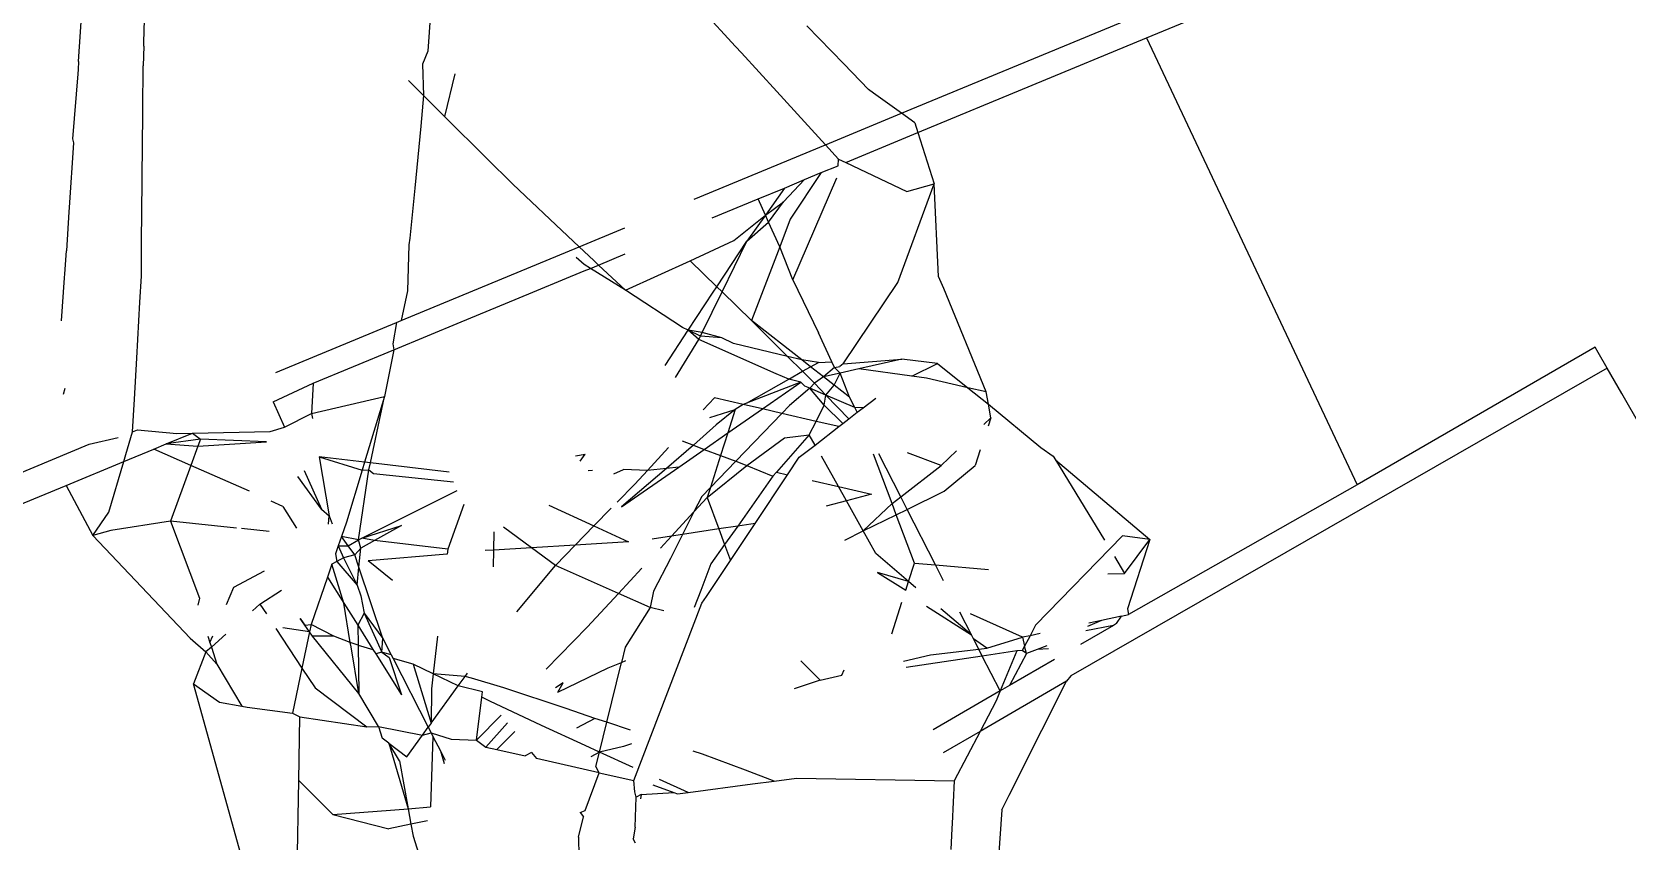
# Model space of a CAD drawing. Header units: inches. Extents: x 3324238 to 135265466, y -1036581 to 20094598.
# Drawn here: x 3354731.563 to 3354732.074, y -519087.911 to -519087.651 of the extents above; entities that cross this region are included whole.
import ezdxf

# ---------------------------------------------------------------- set-up
doc = ezdxf.new("R2010")
doc.units = ezdxf.units.IN
doc.header["$MEASUREMENT"] = 0

msp = doc.modelspace()

# ---------------------------------------------------------------- linework, layer by layer
for p, q in [((3354731.8416, -519087.67736, 0.00267), (3354731.99617, -519087.61332, 0.00267)), ((3354731.92021, -519087.65319, 0.00267), (3354731.99914, -519087.62049, 0.00267)), ((3354731.5985, -519087.65459, 0.00267), (3354731.59905, -519087.63484, 0.00267)), ((3354731.57756, -519087.66074, 0.00267), (3354731.57874, -519087.64332, 0.00267)), ((3354731.77751, -519087.64419, 0.00267), (3354731.78835, -519087.65591, 0.00267)), ((3354731.69045, -519087.64528, 0.00267), (3354731.68961, -519087.65748, 0.00267)), ((3354731.82306, -519087.6615, 0.00267), (3354731.81123, -519087.6493, 0.00267)), ((3354731.59846, -519087.65586, 0.00267), (3354731.5985, -519087.65459, 0.00267)), ((3354731.84685, -519087.68359, 0.00267), (3354731.92021, -519087.65319, 0.00267)), ((3354731.92021, -519087.65319, 0.00267), (3354731.98776, -519087.79661, 0.00267)), ((3354731.59846, -519087.65586, 0.00267), (3354731.59829, -519087.66218, 0.00267)), ((3354731.68961, -519087.65748, 0.00267), (3354731.68792, -519087.66156, 0.00267)), ((3354731.78835, -519087.65591, 0.00267), (3354731.79025, -519087.65799, 0.00267)), ((3354731.79025, -519087.65799, 0.00267), (3354731.80162, -519087.67043, 0.00267)), ((3354731.5773, -519087.66471, 0.00267), (3354731.57562, -519087.6856, 0.00267)), ((3354731.57739, -519087.66334, 0.00267), (3354731.5773, -519087.66471, 0.00267)), ((3354731.57756, -519087.66074, 0.00267), (3354731.57739, -519087.66334, 0.00267)), ((3354731.59816, -519087.67626, 0.00267), (3354731.59829, -519087.66218, 0.00267)), ((3354731.68792, -519087.66156, 0.00267), (3354731.68826, -519087.67169, 0.00267)), ((3354731.69822, -519087.66473, 0.00267), (3354731.69499, -519087.67838, 0.00267)), ((3354731.83104, -519087.66973, 0.00267), (3354731.82306, -519087.6615, 0.00267)), ((3354731.68826, -519087.67169, 0.00267), (3354731.68342, -519087.66687, 0.00267)), ((3354731.80162, -519087.67043, 0.00267), (3354731.81044, -519087.68008, 0.00267)), ((3354731.83264, -519087.67088, 0.00267), (3354731.83104, -519087.66973, 0.00267)), ((3354731.68826, -519087.67169, 0.00267), (3354731.68732, -519087.68156, 0.00267)), ((3354731.69499, -519087.67838, 0.00267), (3354731.68826, -519087.67169, 0.00267)), ((3354731.8416, -519087.67736, 0.00267), (3354731.83264, -519087.67088, 0.00267)), ((3354731.59797, -519087.69787, 0.00267), (3354731.59815, -519087.67756, 0.00267)), ((3354731.59815, -519087.67756, 0.00267), (3354731.59816, -519087.67626, 0.00267)), ((3354731.70853, -519087.69185, 0.00267), (3354731.69499, -519087.67838, 0.00267)), ((3354731.81044, -519087.68008, 0.00267), (3354731.8172, -519087.68747, 0.00267)), ((3354731.8172, -519087.68747, 0.00267), (3354731.8416, -519087.67736, 0.00267)), ((3354731.84586, -519087.68044, 0.00267), (3354731.8416, -519087.67736, 0.00267)), ((3354731.84586, -519087.68044, 0.00267), (3354731.84685, -519087.68359, 0.00267)), ((3354731.57562, -519087.6856, 0.00267), (3354731.57587, -519087.68686, 0.00267)), ((3354731.68732, -519087.68156, 0.00267), (3354731.68542, -519087.70143, 0.00267)), ((3354731.8237, -519087.69318, 0.00267), (3354731.84685, -519087.68359, 0.00267)), ((3354731.84685, -519087.68359, 0.00267), (3354731.85202, -519087.69999, 0.00267)), ((3354731.57587, -519087.68686, 0.00267), (3354731.57454, -519087.70758, 0.00267)), ((3354731.77506, -519087.70494, 0.00267), (3354731.8172, -519087.68747, 0.00267)), ((3354731.8172, -519087.68747, 0.00267), (3354731.82143, -519087.6921, 0.00267)), ((3354731.71678, -519087.70006, 0.00267), (3354731.70853, -519087.69185, 0.00267)), ((3354731.81586, -519087.69643, 0.00267), (3354731.82124, -519087.6942, 0.00267)), ((3354731.82124, -519087.6942, 0.00267), (3354731.82143, -519087.6921, 0.00267)), ((3354731.82143, -519087.6921, 0.00267), (3354731.8237, -519087.69318, 0.00267)), ((3354731.8237, -519087.69318, 0.00267), (3354731.84329, -519087.70251, 0.00267)), ((3354731.59778, -519087.71866, 0.00267), (3354731.59796, -519087.69915, 0.00267)), ((3354731.59796, -519087.69915, 0.00267), (3354731.59797, -519087.69787, 0.00267)), ((3354731.68542, -519087.70143, 0.00267), (3354731.68388, -519087.71749, 0.00267)), ((3354731.72099, -519087.70402, 0.00267), (3354731.71678, -519087.70006, 0.00267)), ((3354731.79556, -519087.70484, 0.00267), (3354731.80403, -519087.70136, 0.00267)), ((3354731.80403, -519087.70136, 0.00267), (3354731.79791, -519087.71004, 0.00267)), ((3354731.80378, -519087.70583, 0.00267), (3354731.81048, -519087.69866, 0.00267)), ((3354731.80403, -519087.70136, 0.00267), (3354731.81048, -519087.69866, 0.00267)), ((3354731.81586, -519087.69643, 0.00267), (3354731.80592, -519087.71141, 0.00267)), ((3354731.80676, -519087.73088, 0.00267), (3354731.82088, -519087.6981, 0.00267)), ((3354731.81048, -519087.69866, 0.00267), (3354731.81586, -519087.69643, 0.00267)), ((3354731.84039, -519087.73173, 0.00267), (3354731.85202, -519087.69999, 0.00267)), ((3354731.84329, -519087.70251, 0.00267), (3354731.85202, -519087.69999, 0.00267)), ((3354731.8535, -519087.72973, 0.00267), (3354731.85202, -519087.69999, 0.00267)), ((3354731.73066, -519087.71313, 0.00267), (3354731.72099, -519087.70402, 0.00267)), ((3354731.78083, -519087.71095, 0.00267), (3354731.79556, -519087.70484, 0.00267)), ((3354731.79791, -519087.71004, 0.00267), (3354731.79556, -519087.70484, 0.00267)), ((3354731.79791, -519087.71004, 0.00267), (3354731.80378, -519087.70583, 0.00267)), ((3354731.79895, -519087.71233, 0.00267), (3354731.80378, -519087.70583, 0.00267)), ((3354731.57445, -519087.70897, 0.00267), (3354731.57364, -519087.7215, 0.00267)), ((3354731.57454, -519087.70758, 0.00267), (3354731.57445, -519087.70897, 0.00267)), ((3354731.78783, -519087.71824, 0.00267), (3354731.79791, -519087.71004, 0.00267)), ((3354731.79791, -519087.71004, 0.00267), (3354731.792, -519087.71843, 0.00267)), ((3354731.79895, -519087.71233, 0.00267), (3354731.79791, -519087.71004, 0.00267)), ((3354731.80592, -519087.71141, 0.00267), (3354731.80254, -519087.72027, 0.00267)), ((3354731.73819, -519087.72021, 0.00267), (3354731.73066, -519087.71313, 0.00267)), ((3354731.73819, -519087.72021, 0.00267), (3354731.75283, -519087.71414, 0.00267)), ((3354731.792, -519087.71843, 0.00267), (3354731.79895, -519087.71233, 0.00267)), ((3354731.80254, -519087.72027, 0.00267), (3354731.79895, -519087.71233, 0.00267)), ((3354731.57312, -519087.72887, 0.00267), (3354731.57364, -519087.7215, 0.00267)), ((3354731.59768, -519087.72965, 0.00267), (3354731.59777, -519087.71985, 0.00267)), ((3354731.59777, -519087.71985, 0.00267), (3354731.59778, -519087.71866, 0.00267)), ((3354731.68104, -519087.74389, 0.00267), (3354731.73819, -519087.72021, 0.00267)), ((3354731.68354, -519087.71962, 0.00267), (3354731.68313, -519087.7344, 0.00267)), ((3354731.68388, -519087.71749, 0.00267), (3354731.68354, -519087.71962, 0.00267)), ((3354731.74289, -519087.72463, 0.00267), (3354731.73819, -519087.72021, 0.00267)), ((3354731.77374, -519087.72468, 0.00267), (3354731.78783, -519087.71824, 0.00267)), ((3354731.78232, -519087.73303, 0.00267), (3354731.792, -519087.71843, 0.00267)), ((3354731.78403, -519087.73469, 0.00267), (3354731.792, -519087.71843, 0.00267)), ((3354731.80254, -519087.72027, 0.00267), (3354731.79351, -519087.74391, 0.00267)), ((3354731.80676, -519087.73088, 0.00267), (3354731.80254, -519087.72027, 0.00267)), ((3354731.73978, -519087.72588, 0.00267), (3354731.73716, -519087.7237, 0.00267)), ((3354731.74181, -519087.72718, 0.00267), (3354731.73978, -519087.72588, 0.00267)), ((3354731.74181, -519087.72718, 0.00267), (3354731.74442, -519087.72608, 0.00267)), ((3354731.74442, -519087.72608, 0.00267), (3354731.74289, -519087.72463, 0.00267)), ((3354731.74442, -519087.72608, 0.00267), (3354731.75291, -519087.72251, 0.00267)), ((3354731.75302, -519087.73417, 0.00267), (3354731.74442, -519087.72608, 0.00267)), ((3354731.75302, -519087.73417, 0.00267), (3354731.77374, -519087.72468, 0.00267)), ((3354731.78232, -519087.73303, 0.00267), (3354731.77374, -519087.72468, 0.00267)), ((3354731.57205, -519087.744, 0.00267), (3354731.57302, -519087.73018, 0.00267)), ((3354731.57302, -519087.73018, 0.00267), (3354731.57312, -519087.72887, 0.00267)), ((3354731.59721, -519087.73797, 0.00267), (3354731.59768, -519087.72965, 0.00267)), ((3354731.71762, -519087.73714, 0.00267), (3354731.73972, -519087.72798, 0.00267)), ((3354731.73972, -519087.72798, 0.00267), (3354731.74181, -519087.72718, 0.00267)), ((3354731.75302, -519087.73417, 0.00267), (3354731.74181, -519087.72718, 0.00267)), ((3354731.80676, -519087.73088, 0.00267), (3354731.81501, -519087.74784, 0.00267)), ((3354731.82284, -519087.7578, 0.00267), (3354731.84039, -519087.73173, 0.00267)), ((3354731.85522, -519087.73362, 0.00267), (3354731.8535, -519087.72973, 0.00267)), ((3354731.68313, -519087.7344, 0.00267), (3354731.68104, -519087.74389, 0.00267)), ((3354731.70035, -519087.74429, 0.00267), (3354731.71762, -519087.73714, 0.00267)), ((3354731.7713, -519087.7461, 0.00267), (3354731.75302, -519087.73417, 0.00267)), ((3354731.77318, -519087.74703, 0.00267), (3354731.78117, -519087.73477, 0.00267)), ((3354731.77763, -519087.74777, 0.00267), (3354731.78403, -519087.73469, 0.00267)), ((3354731.78117, -519087.73477, 0.00267), (3354731.78232, -519087.73303, 0.00267)), ((3354731.78403, -519087.73469, 0.00267), (3354731.78232, -519087.73303, 0.00267)), ((3354731.79351, -519087.74391, 0.00267), (3354731.78403, -519087.73469, 0.00267)), ((3354731.86878, -519087.76683, 0.00267), (3354731.85522, -519087.73362, 0.00267)), ((3354731.59619, -519087.75601, 0.00267), (3354731.59721, -519087.73797, 0.00267)), ((3354731.64079, -519087.76057, 0.00267), (3354731.67951, -519087.74452, 0.00267)), ((3354731.67951, -519087.74452, 0.00267), (3354731.6784, -519087.75138, 0.00267)), ((3354731.67865, -519087.75328, 0.00267), (3354731.70035, -519087.74429, 0.00267)), ((3354731.67951, -519087.74452, 0.00267), (3354731.68104, -519087.74389, 0.00267)), ((3354731.7658, -519087.75836, 0.00267), (3354731.77318, -519087.74703, 0.00267)), ((3354731.77318, -519087.74703, 0.00267), (3354731.7713, -519087.7461, 0.00267)), ((3354731.77656, -519087.74996, 0.00267), (3354731.77318, -519087.74703, 0.00267)), ((3354731.77705, -519087.74895, 0.00267), (3354731.77318, -519087.74703, 0.00267)), ((3354731.77763, -519087.74777, 0.00267), (3354731.77318, -519087.74703, 0.00267)), ((3354731.80506, -519087.75543, 0.00267), (3354731.79351, -519087.74391, 0.00267)), ((3354731.8096, -519087.75651, 0.00267), (3354731.79351, -519087.74391, 0.00267)), ((3354731.6784, -519087.75138, 0.00267), (3354731.67865, -519087.75328, 0.00267)), ((3354731.76909, -519087.76219, 0.00267), (3354731.77656, -519087.74996, 0.00267)), ((3354731.77656, -519087.74996, 0.00267), (3354731.77705, -519087.74895, 0.00267)), ((3354731.80139, -519087.76101, 0.00267), (3354731.77656, -519087.74996, 0.00267)), ((3354731.77705, -519087.74895, 0.00267), (3354731.77763, -519087.74777, 0.00267)), ((3354731.78398, -519087.74945, 0.00267), (3354731.77705, -519087.74895, 0.00267)), ((3354731.78398, -519087.74945, 0.00267), (3354731.77763, -519087.74777, 0.00267)), ((3354731.78771, -519087.75129, 0.00267), (3354731.78398, -519087.74945, 0.00267)), ((3354731.80506, -519087.75543, 0.00267), (3354731.78771, -519087.75129, 0.00267)), ((3354731.81923, -519087.75716, 0.00267), (3354731.81501, -519087.74784, 0.00267)), ((3354732.06413, -519087.75247, 0.00267), (3354731.98776, -519087.79661, 0.00267)), ((3354732.06511, -519087.75416, 0.00267), (3354732.06413, -519087.75247, 0.00267)), ((3354731.59545, -519087.76916, 0.00267), (3354731.59619, -519087.75601, 0.00267)), ((3354731.65281, -519087.76399, 0.00267), (3354731.67865, -519087.75328, 0.00267)), ((3354731.67865, -519087.75328, 0.00267), (3354731.67566, -519087.76829, 0.00267)), ((3354731.8096, -519087.75651, 0.00267), (3354731.80506, -519087.75543, 0.00267)), ((3354731.80984, -519087.7602, 0.00267), (3354731.80506, -519087.75543, 0.00267)), ((3354731.81491, -519087.75732, 0.00267), (3354731.8096, -519087.75651, 0.00267)), ((3354731.81243, -519087.75873, 0.00267), (3354731.8096, -519087.75651, 0.00267)), ((3354731.81243, -519087.75873, 0.00267), (3354731.81491, -519087.75732, 0.00267)), ((3354731.81491, -519087.75732, 0.00267), (3354731.81923, -519087.75716, 0.00267)), ((3354731.82007, -519087.75901, 0.00267), (3354731.81923, -519087.75716, 0.00267)), ((3354731.82284, -519087.7578, 0.00267), (3354731.82179, -519087.75861, 0.00267)), ((3354731.82284, -519087.7578, 0.00267), (3354731.84174, -519087.75631, 0.00267)), ((3354731.84174, -519087.75631, 0.00267), (3354731.82787, -519087.75944, 0.00267)), ((3354731.85317, -519087.75766, 0.00267), (3354731.84174, -519087.75631, 0.00267)), ((3354731.84489, -519087.76176, 0.00267), (3354731.85317, -519087.75766, 0.00267)), ((3354731.85317, -519087.75766, 0.00267), (3354731.86289, -519087.76547, 0.00267)), ((3354732.06802, -519087.75918, 0.00267), (3354732.06511, -519087.75416, 0.00267)), ((3354731.79184, -519087.77041, 0.00267), (3354731.80539, -519087.76272, 0.00267)), ((3354731.80539, -519087.76272, 0.00267), (3354731.80139, -519087.76101, 0.00267)), ((3354731.80539, -519087.76272, 0.00267), (3354731.80984, -519087.7602, 0.00267)), ((3354731.80926, -519087.76365, 0.00267), (3354731.80539, -519087.76272, 0.00267)), ((3354731.80984, -519087.7602, 0.00267), (3354731.81243, -519087.75873, 0.00267)), ((3354731.81364, -519087.76398, 0.00267), (3354731.80984, -519087.7602, 0.00267)), ((3354731.81655, -519087.76195, 0.00267), (3354731.81243, -519087.75873, 0.00267)), ((3354731.81655, -519087.76195, 0.00267), (3354731.81364, -519087.76398, 0.00267)), ((3354731.82007, -519087.75901, 0.00267), (3354731.81655, -519087.76195, 0.00267)), ((3354731.82196, -519087.76078, 0.00267), (3354731.81655, -519087.76195, 0.00267)), ((3354731.82001, -519087.76466, 0.00267), (3354731.81655, -519087.76195, 0.00267)), ((3354731.82001, -519087.76466, 0.00267), (3354731.82196, -519087.76078, 0.00267)), ((3354731.82007, -519087.75901, 0.00267), (3354731.82179, -519087.75861, 0.00267)), ((3354731.82196, -519087.76078, 0.00267), (3354731.82007, -519087.75901, 0.00267)), ((3354731.82787, -519087.75944, 0.00267), (3354731.82196, -519087.76078, 0.00267)), ((3354731.82495, -519087.76853, 0.00267), (3354731.82196, -519087.76078, 0.00267)), ((3354731.84489, -519087.76176, 0.00267), (3354731.82787, -519087.75944, 0.00267)), ((3354731.84963, -519087.76241, 0.00267), (3354731.84489, -519087.76176, 0.00267)), ((3354731.86289, -519087.76547, 0.00267), (3354731.84963, -519087.76241, 0.00267)), ((3354732.06802, -519087.75918, 0.00267), (3354731.8959, -519087.85795, 0.00267)), ((3354732.07154, -519087.76531, 0.00267), (3354732.06802, -519087.75918, 0.00267)), ((3354731.57268, -519087.7675, 0.00267), (3354731.57325, -519087.76557, 0.00267)), ((3354731.63993, -519087.76999, 0.00267), (3354731.65281, -519087.76399, 0.00267)), ((3354731.65281, -519087.76399, 0.00267), (3354731.65228, -519087.77378, 0.00267)), ((3354731.80926, -519087.76365, 0.00267), (3354731.79184, -519087.77041, 0.00267)), ((3354731.79694, -519087.77224, 0.00267), (3354731.80926, -519087.76365, 0.00267)), ((3354731.81217, -519087.76562, 0.00267), (3354731.80562, -519087.77112, 0.00267)), ((3354731.81057, -519087.76494, 0.00267), (3354731.80926, -519087.76365, 0.00267)), ((3354731.81217, -519087.76562, 0.00267), (3354731.81057, -519087.76494, 0.00267)), ((3354731.81364, -519087.76398, 0.00267), (3354731.81217, -519087.76562, 0.00267)), ((3354731.8168, -519087.77106, 0.00267), (3354731.81217, -519087.76562, 0.00267)), ((3354731.81733, -519087.76783, 0.00267), (3354731.81217, -519087.76562, 0.00267)), ((3354731.81733, -519087.76783, 0.00267), (3354731.81364, -519087.76398, 0.00267)), ((3354731.8168, -519087.77106, 0.00267), (3354731.81733, -519087.76783, 0.00267)), ((3354731.81733, -519087.76783, 0.00267), (3354731.82001, -519087.76466, 0.00267)), ((3354731.82662, -519087.7718, 0.00267), (3354731.81733, -519087.76783, 0.00267)), ((3354731.82469, -519087.77548, 0.00267), (3354731.81733, -519087.76783, 0.00267)), ((3354731.82495, -519087.76853, 0.00267), (3354731.82001, -519087.76466, 0.00267)), ((3354731.86878, -519087.76683, 0.00267), (3354731.86289, -519087.76547, 0.00267)), ((3354731.86289, -519087.76547, 0.00267), (3354731.86947, -519087.77075, 0.00267)), ((3354731.86947, -519087.77075, 0.00267), (3354731.86878, -519087.76683, 0.00267)), ((3354732.07273, -519087.76733, 0.00267), (3354732.07154, -519087.76531, 0.00267)), ((3354732.07907, -519087.77831, 0.00267), (3354732.07273, -519087.76733, 0.00267)), ((3354731.59485, -519087.7796, 0.00267), (3354731.59545, -519087.76916, 0.00267)), ((3354731.63993, -519087.76999, 0.00267), (3354731.6436, -519087.77811, 0.00267)), ((3354731.65228, -519087.77378, 0.00267), (3354731.67566, -519087.76829, 0.00267)), ((3354731.67566, -519087.76829, 0.00267), (3354731.6693, -519087.78938, 0.00267)), ((3354731.6712, -519087.78961, 0.00267), (3354731.67566, -519087.76829, 0.00267)), ((3354731.77799, -519087.77256, 0.00267), (3354731.78158, -519087.76867, 0.00267)), ((3354731.78006, -519087.77498, 0.00267), (3354731.78821, -519087.77247, 0.00267)), ((3354731.7908, -519087.77081, 0.00267), (3354731.78158, -519087.76867, 0.00267)), ((3354731.78821, -519087.77247, 0.00267), (3354731.78208, -519087.77732, 0.00267)), ((3354731.78583, -519087.77998, 0.00267), (3354731.79694, -519087.77224, 0.00267)), ((3354731.78821, -519087.77247, 0.00267), (3354731.78583, -519087.77998, 0.00267)), ((3354731.7908, -519087.77081, 0.00267), (3354731.78821, -519087.77247, 0.00267)), ((3354731.79184, -519087.77041, 0.00267), (3354731.7908, -519087.77081, 0.00267)), ((3354731.79694, -519087.77224, 0.00267), (3354731.7908, -519087.77081, 0.00267)), ((3354731.80315, -519087.77369, 0.00267), (3354731.79694, -519087.77224, 0.00267)), ((3354731.80315, -519087.77369, 0.00267), (3354731.80562, -519087.77112, 0.00267)), ((3354731.81418, -519087.77626, 0.00267), (3354731.8168, -519087.77106, 0.00267)), ((3354731.82279, -519087.77695, 0.00267), (3354731.8168, -519087.77106, 0.00267)), ((3354731.82662, -519087.7718, 0.00267), (3354731.82495, -519087.76853, 0.00267)), ((3354731.82742, -519087.77336, 0.00267), (3354731.82662, -519087.7718, 0.00267)), ((3354731.82929, -519087.77193, 0.00267), (3354731.82662, -519087.7718, 0.00267)), ((3354731.82929, -519087.77193, 0.00267), (3354731.82662, -519087.7718, 0.00267)), ((3354731.82742, -519087.77336, 0.00267), (3354731.82929, -519087.77193, 0.00267)), ((3354731.82929, -519087.77193, 0.00267), (3354731.83331, -519087.76882, 0.00267)), ((3354731.87025, -519087.77515, 0.00267), (3354731.86947, -519087.77075, 0.00267)), ((3354731.86947, -519087.77075, 0.00267), (3354731.88625, -519087.78462, 0.00267)), ((3354731.63905, -519087.7795, 0.00267), (3354731.6436, -519087.77811, 0.00267)), ((3354731.6436, -519087.77811, 0.00267), (3354731.65228, -519087.77378, 0.00267)), ((3354731.65228, -519087.77378, 0.00267), (3354731.65255, -519087.77537, 0.00267)), ((3354731.78208, -519087.77732, 0.00267), (3354731.77484, -519087.78393, 0.00267)), ((3354731.7884, -519087.78907, 0.00267), (3354731.80315, -519087.77369, 0.00267)), ((3354731.81418, -519087.77626, 0.00267), (3354731.80315, -519087.77369, 0.00267)), ((3354731.81201, -519087.78058, 0.00267), (3354731.81418, -519087.77626, 0.00267)), ((3354731.81385, -519087.78385, 0.00267), (3354731.82147, -519087.77796, 0.00267)), ((3354731.82147, -519087.77796, 0.00267), (3354731.81418, -519087.77626, 0.00267)), ((3354731.82147, -519087.77796, 0.00267), (3354731.82279, -519087.77695, 0.00267)), ((3354731.82279, -519087.77695, 0.00267), (3354731.82469, -519087.77548, 0.00267)), ((3354731.82469, -519087.77548, 0.00267), (3354731.82742, -519087.77336, 0.00267)), ((3354731.86806, -519087.77726, 0.00267), (3354731.87025, -519087.77515, 0.00267)), ((3354731.87025, -519087.77515, 0.00267), (3354731.86938, -519087.77779, 0.00267)), ((3354731.58095, -519087.7836, 0.00267), (3354731.59028, -519087.78149, 0.00267)), ((3354731.59269, -519087.78692, 0.00267), (3354731.59485, -519087.7796, 0.00267)), ((3354731.59485, -519087.7796, 0.00267), (3354731.59648, -519087.77893, 0.00267)), ((3354731.59648, -519087.77893, 0.00267), (3354731.60911, -519087.78011, 0.00267)), ((3354731.60566, -519087.78352, 0.00267), (3354731.61414, -519087.78001, 0.00267)), ((3354731.6167, -519087.78196, 0.00267), (3354731.60566, -519087.78352, 0.00267)), ((3354731.60911, -519087.78011, 0.00267), (3354731.61414, -519087.78001, 0.00267)), ((3354731.61414, -519087.78001, 0.00267), (3354731.63905, -519087.7795, 0.00267)), ((3354731.61414, -519087.78001, 0.00267), (3354731.6167, -519087.78196, 0.00267)), ((3354731.6167, -519087.78196, 0.00267), (3354731.61586, -519087.78425, 0.00267)), ((3354731.61586, -519087.78425, 0.00267), (3354731.63789, -519087.78284, 0.00267)), ((3354731.63789, -519087.78284, 0.00267), (3354731.6167, -519087.78196, 0.00267)), ((3354731.77122, -519087.78256, 0.00267), (3354731.77484, -519087.78393, 0.00267)), ((3354731.77829, -519087.78524, 0.00267), (3354731.78583, -519087.77998, 0.00267)), ((3354731.78583, -519087.77998, 0.00267), (3354731.78354, -519087.78723, 0.00267)), ((3354731.79197, -519087.79042, 0.00267), (3354731.804, -519087.7815, 0.00267)), ((3354731.81201, -519087.78058, 0.00267), (3354731.80148, -519087.79261, 0.00267)), ((3354731.804, -519087.7815, 0.00267), (3354731.81201, -519087.78058, 0.00267)), ((3354731.81385, -519087.78385, 0.00267), (3354731.81201, -519087.78058, 0.00267)), ((3354728.64223, -519089.00298, 0.00267), (3354731.58095, -519087.7836, 0.00267)), ((3354731.59203, -519087.78917, 0.00267), (3354731.60172, -519087.78515, 0.00267)), ((3354731.59203, -519087.78917, 0.00267), (3354731.59269, -519087.78692, 0.00267)), ((3354731.60172, -519087.78515, 0.00267), (3354731.60566, -519087.78352, 0.00267)), ((3354731.61361, -519087.7904, 0.00267), (3354731.60172, -519087.78515, 0.00267)), ((3354731.60566, -519087.78352, 0.00267), (3354731.61586, -519087.78425, 0.00267)), ((3354731.61586, -519087.78425, 0.00267), (3354731.61361, -519087.7904, 0.00267)), ((3354731.65469, -519087.78768, 0.00267), (3354731.65796, -519087.80657, 0.00267)), ((3354731.6693, -519087.78938, 0.00267), (3354731.65469, -519087.78768, 0.00267)), ((3354731.65469, -519087.78768, 0.00267), (3354731.66855, -519087.79188, 0.00267)), ((3354731.73698, -519087.7873, 0.00267), (3354731.7401, -519087.78682, 0.00267)), ((3354731.73698, -519087.7873, 0.00267), (3354731.7401, -519087.78682, 0.00267)), ((3354731.73844, -519087.78902, 0.00267), (3354731.7401, -519087.78682, 0.00267)), ((3354731.76007, -519087.79202, 0.00267), (3354731.76683, -519087.78467, 0.00267)), ((3354731.77484, -519087.78393, 0.00267), (3354731.76615, -519087.79139, 0.00267)), ((3354731.77018, -519087.79097, 0.00267), (3354731.77829, -519087.78524, 0.00267)), ((3354731.77484, -519087.78393, 0.00267), (3354731.77829, -519087.78524, 0.00267)), ((3354731.77829, -519087.78524, 0.00267), (3354731.78354, -519087.78723, 0.00267)), ((3354731.78354, -519087.78723, 0.00267), (3354731.78029, -519087.79752, 0.00267)), ((3354731.78354, -519087.78723, 0.00267), (3354731.7884, -519087.78907, 0.00267)), ((3354731.80501, -519087.79343, 0.00267), (3354731.8088, -519087.78775, 0.00267)), ((3354731.8088, -519087.78775, 0.00267), (3354731.81385, -519087.78385, 0.00267)), ((3354731.82133, -519087.79719, 0.00267), (3354731.81587, -519087.78746, 0.00267)), ((3354731.83855, -519087.80266, 0.00267), (3354731.83261, -519087.78679, 0.00267)), ((3354731.84134, -519087.80051, 0.00267), (3354731.83427, -519087.78672, 0.00267)), ((3354731.85437, -519087.79046, 0.00267), (3354731.84357, -519087.78634, 0.00267)), ((3354731.85437, -519087.79046, 0.00267), (3354731.85929, -519087.78571, 0.00267)), ((3354731.86687, -519087.7854, 0.00267), (3354731.86522, -519087.79045, 0.00267)), ((3354731.88625, -519087.78462, 0.00267), (3354731.89029, -519087.78746, 0.00267)), ((3354731.89029, -519087.78746, 0.00267), (3354731.891, -519087.78863, 0.00267)), ((3354731.57354, -519087.79683, 0.00267), (3354731.59203, -519087.78917, 0.00267)), ((3354731.58724, -519087.8054, 0.00267), (3354731.59203, -519087.78917, 0.00267)), ((3354731.61361, -519087.7904, 0.00267), (3354731.60704, -519087.80832, 0.00267)), ((3354731.63235, -519087.79867, 0.00267), (3354731.61361, -519087.7904, 0.00267)), ((3354731.64992, -519087.79208, 0.00267), (3354731.65553, -519087.80448, 0.00267)), ((3354731.66855, -519087.79188, 0.00267), (3354731.66352, -519087.80858, 0.00267)), ((3354731.66735, -519087.81427, 0.00267), (3354731.67073, -519087.79185, 0.00267)), ((3354731.6693, -519087.78938, 0.00267), (3354731.66855, -519087.79188, 0.00267)), ((3354731.66855, -519087.79188, 0.00267), (3354731.67073, -519087.79185, 0.00267)), ((3354731.6712, -519087.78961, 0.00267), (3354731.6693, -519087.78938, 0.00267)), ((3354731.67073, -519087.79185, 0.00267), (3354731.6712, -519087.78961, 0.00267)), ((3354731.67073, -519087.79185, 0.00267), (3354731.67222, -519087.79299, 0.00267)), ((3354731.69641, -519087.79255, 0.00267), (3354731.6712, -519087.78961, 0.00267)), ((3354731.67222, -519087.79299, 0.00267), (3354731.69785, -519087.79572, 0.00267)), ((3354731.74246, -519087.79204, 0.00267), (3354731.74107, -519087.79209, 0.00267)), ((3354731.74927, -519087.79314, 0.00267), (3354731.75235, -519087.79166, 0.00267)), ((3354731.75176, -519087.80373, 0.00267), (3354731.77018, -519087.79097, 0.00267)), ((3354731.76615, -519087.79139, 0.00267), (3354731.75176, -519087.80373, 0.00267)), ((3354731.76007, -519087.79202, 0.00267), (3354731.75235, -519087.79166, 0.00267)), ((3354731.75598, -519087.79645, 0.00267), (3354731.76007, -519087.79202, 0.00267)), ((3354731.76615, -519087.79139, 0.00267), (3354731.76007, -519087.79202, 0.00267)), ((3354731.77018, -519087.79097, 0.00267), (3354731.76615, -519087.79139, 0.00267)), ((3354731.77927, -519087.80074, 0.00267), (3354731.79197, -519087.79042, 0.00267)), ((3354731.78029, -519087.79752, 0.00267), (3354731.7884, -519087.78907, 0.00267)), ((3354731.7884, -519087.78907, 0.00267), (3354731.79197, -519087.79042, 0.00267)), ((3354731.79197, -519087.79042, 0.00267), (3354731.80036, -519087.7939, 0.00267)), ((3354731.79459, -519087.80905, 0.00267), (3354731.80501, -519087.79343, 0.00267)), ((3354731.80148, -519087.79261, 0.00267), (3354731.80036, -519087.7939, 0.00267)), ((3354731.80148, -519087.79261, 0.00267), (3354731.80501, -519087.79343, 0.00267)), ((3354731.84134, -519087.80051, 0.00267), (3354731.85437, -519087.79046, 0.00267)), ((3354731.85529, -519087.79867, 0.00267), (3354731.86522, -519087.79045, 0.00267)), ((3354731.891, -519087.78863, 0.00267), (3354731.90671, -519087.81443, 0.00267)), ((3354731.891, -519087.78863, 0.00267), (3354731.9213, -519087.81415, 0.00267)), ((3354728.666, -519089.00153, 0.00267), (3354731.57354, -519087.79683, 0.00267)), ((3354731.57354, -519087.79683, 0.00267), (3354731.58211, -519087.81294, 0.00267)), ((3354731.65553, -519087.80448, 0.00267), (3354731.64794, -519087.79391, 0.00267)), ((3354731.66845, -519087.81372, 0.00267), (3354731.69907, -519087.79843, 0.00267)), ((3354731.75034, -519087.80223, 0.00267), (3354731.75598, -519087.79645, 0.00267)), ((3354731.77754, -519087.80039, 0.00267), (3354731.78029, -519087.79752, 0.00267)), ((3354731.78029, -519087.79752, 0.00267), (3354731.77927, -519087.80074, 0.00267)), ((3354731.80036, -519087.7939, 0.00267), (3354731.78903, -519087.80989, 0.00267)), ((3354731.81291, -519087.79525, 0.00267), (3354731.82133, -519087.79719, 0.00267)), ((3354731.82133, -519087.79719, 0.00267), (3354731.83198, -519087.79965, 0.00267)), ((3354731.82392, -519087.80181, 0.00267), (3354731.82133, -519087.79719, 0.00267)), ((3354731.84339, -519087.80452, 0.00267), (3354731.85529, -519087.79867, 0.00267)), ((3354731.98776, -519087.79661, 0.00267), (3354731.91448, -519087.83825, 0.00267)), ((3354731.6431, -519087.80359, 0.00267), (3354731.63933, -519087.80187, 0.00267)), ((3354731.6431, -519087.80359, 0.00267), (3354731.64746, -519087.81051, 0.00267)), ((3354731.70111, -519087.80292, 0.00267), (3354731.69601, -519087.81728, 0.00267)), ((3354731.72845, -519087.80318, 0.00267), (3354731.74291, -519087.80983, 0.00267)), ((3354731.77754, -519087.80039, 0.00267), (3354731.77501, -519087.80535, 0.00267)), ((3354731.77927, -519087.80074, 0.00267), (3354731.77501, -519087.80535, 0.00267)), ((3354731.77927, -519087.80074, 0.00267), (3354731.78299, -519087.8108, 0.00267)), ((3354731.82392, -519087.80181, 0.00267), (3354731.81745, -519087.80353, 0.00267)), ((3354731.83198, -519087.79965, 0.00267), (3354731.82392, -519087.80181, 0.00267)), ((3354731.82932, -519087.81144, 0.00267), (3354731.82392, -519087.80181, 0.00267)), ((3354731.82932, -519087.81144, 0.00267), (3354731.83855, -519087.80266, 0.00267)), ((3354731.83855, -519087.80266, 0.00267), (3354731.84134, -519087.80051, 0.00267)), ((3354731.8399, -519087.80624, 0.00267), (3354731.83855, -519087.80266, 0.00267)), ((3354731.84339, -519087.80452, 0.00267), (3354731.84134, -519087.80051, 0.00267)), ((3354731.58211, -519087.81294, 0.00267), (3354731.58724, -519087.8054, 0.00267)), ((3354731.60704, -519087.80832, 0.00267), (3354731.5879, -519087.81129, 0.00267)), ((3354731.62822, -519087.81049, 0.00267), (3354731.60704, -519087.80832, 0.00267)), ((3354731.60704, -519087.80832, 0.00267), (3354731.61631, -519087.83304, 0.00267)), ((3354731.65553, -519087.80448, 0.00267), (3354731.65796, -519087.80657, 0.00267)), ((3354731.65771, -519087.80928, 0.00267), (3354731.65796, -519087.80657, 0.00267)), ((3354731.65796, -519087.80657, 0.00267), (3354731.65888, -519087.80914, 0.00267)), ((3354731.66352, -519087.80858, 0.00267), (3354731.6619, -519087.81325, 0.00267)), ((3354731.74291, -519087.80983, 0.00267), (3354731.74845, -519087.80415, 0.00267)), ((3354731.77501, -519087.80535, 0.00267), (3354731.76784, -519087.8131, 0.00267)), ((3354731.77501, -519087.80535, 0.00267), (3354731.77133, -519087.81257, 0.00267)), ((3354731.82932, -519087.81144, 0.00267), (3354731.8399, -519087.80624, 0.00267)), ((3354731.8399, -519087.80624, 0.00267), (3354731.84339, -519087.80452, 0.00267)), ((3354731.84571, -519087.82177, 0.00267), (3354731.8399, -519087.80624, 0.00267)), ((3354731.85253, -519087.82235, 0.00267), (3354731.84339, -519087.80452, 0.00267)), ((3354731.5879, -519087.81129, 0.00267), (3354731.58211, -519087.81294, 0.00267)), ((3354731.61333, -519087.8459, 0.00267), (3354731.58211, -519087.81294, 0.00267)), ((3354731.63873, -519087.81156, 0.00267), (3354731.62983, -519087.81065, 0.00267)), ((3354731.6619, -519087.81325, 0.00267), (3354731.66086, -519087.81625, 0.00267)), ((3354731.66735, -519087.81427, 0.00267), (3354731.6619, -519087.81325, 0.00267)), ((3354731.66408, -519087.81626, 0.00267), (3354731.6619, -519087.81325, 0.00267)), ((3354731.66735, -519087.81427, 0.00267), (3354731.66845, -519087.81372, 0.00267)), ((3354731.66845, -519087.81372, 0.00267), (3354731.68121, -519087.80968, 0.00267)), ((3354731.67254, -519087.81451, 0.00267), (3354731.66845, -519087.81372, 0.00267)), ((3354731.68121, -519087.80968, 0.00267), (3354731.67254, -519087.81451, 0.00267)), ((3354731.71078, -519087.81756, 0.00267), (3354731.71085, -519087.81167, 0.00267)), ((3354731.72284, -519087.81682, 0.00267), (3354731.71387, -519087.81021, 0.00267)), ((3354731.73691, -519087.81596, 0.00267), (3354731.74291, -519087.80983, 0.00267)), ((3354731.74291, -519087.80983, 0.00267), (3354731.75397, -519087.81492, 0.00267)), ((3354731.76784, -519087.8131, 0.00267), (3354731.76156, -519087.81405, 0.00267)), ((3354731.76784, -519087.8131, 0.00267), (3354731.76429, -519087.81694, 0.00267)), ((3354731.77133, -519087.81257, 0.00267), (3354731.76742, -519087.82024, 0.00267)), ((3354731.77133, -519087.81257, 0.00267), (3354731.76784, -519087.8131, 0.00267)), ((3354731.78299, -519087.8108, 0.00267), (3354731.77133, -519087.81257, 0.00267)), ((3354731.78903, -519087.80989, 0.00267), (3354731.78299, -519087.8108, 0.00267)), ((3354731.78299, -519087.8108, 0.00267), (3354731.78484, -519087.81581, 0.00267)), ((3354731.78903, -519087.80989, 0.00267), (3354731.78484, -519087.81581, 0.00267)), ((3354731.78671, -519087.82087, 0.00267), (3354731.79459, -519087.80905, 0.00267)), ((3354731.79459, -519087.80905, 0.00267), (3354731.78903, -519087.80989, 0.00267)), ((3354731.82339, -519087.81436, 0.00267), (3354731.82932, -519087.81144, 0.00267)), ((3354731.83339, -519087.8187, 0.00267), (3354731.82932, -519087.81144, 0.00267)), ((3354731.91248, -519087.81298, 0.00267), (3354731.88458, -519087.84173, 0.00267)), ((3354731.9213, -519087.81415, 0.00267), (3354731.91248, -519087.81298, 0.00267)), ((3354731.66086, -519087.81625, 0.00267), (3354731.66, -519087.81874, 0.00267)), ((3354731.66, -519087.81874, 0.00267), (3354731.66042, -519087.82125, 0.00267)), ((3354731.66086, -519087.81625, 0.00267), (3354731.66408, -519087.81626, 0.00267)), ((3354731.66086, -519087.81625, 0.00267), (3354731.66258, -519087.82005, 0.00267)), ((3354731.66614, -519087.81912, 0.00267), (3354731.66258, -519087.82005, 0.00267)), ((3354731.66408, -519087.81626, 0.00267), (3354731.66735, -519087.81427, 0.00267)), ((3354731.66614, -519087.81912, 0.00267), (3354731.66408, -519087.81626, 0.00267)), ((3354731.66811, -519087.81697, 0.00267), (3354731.66614, -519087.81912, 0.00267)), ((3354731.66747, -519087.8231, 0.00267), (3354731.66614, -519087.81912, 0.00267)), ((3354731.66811, -519087.81697, 0.00267), (3354731.66735, -519087.81427, 0.00267)), ((3354731.66747, -519087.8231, 0.00267), (3354731.66811, -519087.81697, 0.00267)), ((3354731.67254, -519087.81451, 0.00267), (3354731.66811, -519087.81697, 0.00267)), ((3354731.69582, -519087.81892, 0.00267), (3354731.67043, -519087.821, 0.00267)), ((3354731.69601, -519087.81728, 0.00267), (3354731.67254, -519087.81451, 0.00267)), ((3354731.69601, -519087.81728, 0.00267), (3354731.69582, -519087.81892, 0.00267)), ((3354731.71078, -519087.81756, 0.00267), (3354731.70804, -519087.81773, 0.00267)), ((3354731.71072, -519087.82298, 0.00267), (3354731.71078, -519087.81756, 0.00267)), ((3354731.72284, -519087.81682, 0.00267), (3354731.71078, -519087.81756, 0.00267)), ((3354731.73691, -519087.81596, 0.00267), (3354731.72284, -519087.81682, 0.00267)), ((3354731.73053, -519087.82249, 0.00267), (3354731.72284, -519087.81682, 0.00267)), ((3354731.73053, -519087.82249, 0.00267), (3354731.73691, -519087.81596, 0.00267)), ((3354731.75397, -519087.81492, 0.00267), (3354731.73691, -519087.81596, 0.00267)), ((3354731.78484, -519087.81581, 0.00267), (3354731.78043, -519087.82203, 0.00267)), ((3354731.78484, -519087.81581, 0.00267), (3354731.78671, -519087.82087, 0.00267)), ((3354731.84386, -519087.82762, 0.00267), (3354731.83339, -519087.8187, 0.00267)), ((3354731.91319, -519087.82507, 0.00267), (3354731.9213, -519087.81415, 0.00267)), ((3354731.9213, -519087.81415, 0.00267), (3354731.91414, -519087.8364, 0.00267)), ((3354731.62737, -519087.8295, 0.00267), (3354731.63717, -519087.8242, 0.00267)), ((3354731.65882, -519087.82214, 0.00267), (3354731.65739, -519087.82627, 0.00267)), ((3354731.66042, -519087.82125, 0.00267), (3354731.65882, -519087.82214, 0.00267)), ((3354731.66266, -519087.83464, 0.00267), (3354731.65882, -519087.82214, 0.00267)), ((3354731.66258, -519087.82005, 0.00267), (3354731.66042, -519087.82125, 0.00267)), ((3354731.66042, -519087.82125, 0.00267), (3354731.66688, -519087.8288, 0.00267)), ((3354731.66258, -519087.82005, 0.00267), (3354731.66688, -519087.8288, 0.00267)), ((3354731.66688, -519087.8288, 0.00267), (3354731.66747, -519087.8231, 0.00267)), ((3354731.67514, -519087.84598, 0.00267), (3354731.66747, -519087.8231, 0.00267)), ((3354731.67829, -519087.82737, 0.00267), (3354731.67043, -519087.821, 0.00267)), ((3354731.71814, -519087.83745, 0.00267), (3354731.73053, -519087.82249, 0.00267)), ((3354731.75082, -519087.83152, 0.00267), (3354731.73053, -519087.82249, 0.00267)), ((3354731.75832, -519087.8234, 0.00267), (3354731.75082, -519087.83152, 0.00267)), ((3354731.76742, -519087.82024, 0.00267), (3354731.76207, -519087.83072, 0.00267)), ((3354731.78043, -519087.82203, 0.00267), (3354731.77716, -519087.83051, 0.00267)), ((3354731.77899, -519087.83244, 0.00267), (3354731.78671, -519087.82087, 0.00267)), ((3354731.84386, -519087.82762, 0.00267), (3354731.84571, -519087.82177, 0.00267)), ((3354731.84571, -519087.82177, 0.00267), (3354731.85253, -519087.82235, 0.00267)), ((3354731.85512, -519087.8274, 0.00267), (3354731.85253, -519087.82235, 0.00267)), ((3354731.85253, -519087.82235, 0.00267), (3354731.86948, -519087.82379, 0.00267)), ((3354731.9099, -519087.81967, 0.00267), (3354731.91319, -519087.82507, 0.00267)), ((3354731.65739, -519087.82627, 0.00267), (3354731.65214, -519087.84143, 0.00267)), ((3354731.65739, -519087.82627, 0.00267), (3354731.66266, -519087.83464, 0.00267)), ((3354731.66688, -519087.8288, 0.00267), (3354731.66811, -519087.83227, 0.00267)), ((3354731.83385, -519087.82475, 0.00267), (3354731.84296, -519087.83046, 0.00267)), ((3354731.84386, -519087.82762, 0.00267), (3354731.83385, -519087.82475, 0.00267)), ((3354731.84296, -519087.83046, 0.00267), (3354731.84386, -519087.82762, 0.00267)), ((3354731.84623, -519087.82964, 0.00267), (3354731.84386, -519087.82762, 0.00267)), ((3354731.90778, -519087.82518, 0.00267), (3354731.91319, -519087.82507, 0.00267)), ((3354731.61631, -519087.83304, 0.00267), (3354731.61579, -519087.83528, 0.00267)), ((3354731.62497, -519087.83507, 0.00267), (3354731.62737, -519087.8295, 0.00267)), ((3354731.63575, -519087.83497, 0.00267), (3354731.64262, -519087.83047, 0.00267)), ((3354731.66811, -519087.83227, 0.00267), (3354731.66918, -519087.83783, 0.00267)), ((3354731.75082, -519087.83152, 0.00267), (3354731.74078, -519087.84237, 0.00267)), ((3354731.76099, -519087.83604, 0.00267), (3354731.75082, -519087.83152, 0.00267)), ((3354731.75574, -519087.89158, 0.00267), (3354731.77755, -519087.8346, 0.00267)), ((3354731.76207, -519087.83072, 0.00267), (3354731.76099, -519087.83604, 0.00267)), ((3354731.77716, -519087.83051, 0.00267), (3354731.77503, -519087.83604, 0.00267)), ((3354731.77755, -519087.8346, 0.00267), (3354731.77899, -519087.83244, 0.00267)), ((3354731.83852, -519087.84447, 0.00267), (3354731.84175, -519087.83426, 0.00267)), ((3354731.63575, -519087.83497, 0.00267), (3354731.63339, -519087.83704, 0.00267)), ((3354731.63575, -519087.83497, 0.00267), (3354731.63779, -519087.83807, 0.00267)), ((3354731.65014, -519087.84166, 0.00267), (3354731.64869, -519087.83959, 0.00267)), ((3354731.64869, -519087.83959, 0.00267), (3354731.65014, -519087.84166, 0.00267)), ((3354731.66266, -519087.83464, 0.00267), (3354731.66711, -519087.84171, 0.00267)), ((3354731.66464, -519087.84729, 0.00267), (3354731.66266, -519087.83464, 0.00267)), ((3354731.66918, -519087.83783, 0.00267), (3354731.66711, -519087.84171, 0.00267)), ((3354731.66918, -519087.83783, 0.00267), (3354731.67489, -519087.8503, 0.00267)), ((3354731.66918, -519087.83783, 0.00267), (3354731.67514, -519087.84598, 0.00267)), ((3354731.76099, -519087.83604, 0.00267), (3354731.7529, -519087.84871, 0.00267)), ((3354731.7653, -519087.83703, 0.00267), (3354731.76099, -519087.83604, 0.00267)), ((3354731.84961, -519087.83563, 0.00267), (3354731.86405, -519087.84481, 0.00267)), ((3354731.86405, -519087.84481, 0.00267), (3354731.85421, -519087.83643, 0.00267)), ((3354731.86405, -519087.84481, 0.00267), (3354731.8603, -519087.83749, 0.00267)), ((3354731.88044, -519087.84557, 0.00267), (3354731.8637, -519087.83809, 0.00267)), ((3354731.91215, -519087.83875, 0.00267), (3354731.90575, -519087.84013, 0.00267)), ((3354731.91056, -519087.84116, 0.00267), (3354731.91215, -519087.83875, 0.00267)), ((3354731.91215, -519087.83875, 0.00267), (3354731.91448, -519087.83825, 0.00267)), ((3354731.91414, -519087.8364, 0.00267), (3354731.91448, -519087.83825, 0.00267)), ((3354731.62484, -519087.84457, 0.00267), (3354731.62015, -519087.84871, 0.00267)), ((3354731.64086, -519087.84273, 0.00267), (3354731.64923, -519087.85543, 0.00267)), ((3354731.65164, -519087.84381, 0.00267), (3354731.64303, -519087.84248, 0.00267)), ((3354731.65164, -519087.84381, 0.00267), (3354731.64923, -519087.85543, 0.00267)), ((3354731.65014, -519087.84166, 0.00267), (3354731.65214, -519087.84143, 0.00267)), ((3354731.65164, -519087.84381, 0.00267), (3354731.65014, -519087.84166, 0.00267)), ((3354731.65214, -519087.84143, 0.00267), (3354731.65164, -519087.84381, 0.00267)), ((3354731.65259, -519087.84516, 0.00267), (3354731.65164, -519087.84381, 0.00267)), ((3354731.65943, -519087.84524, 0.00267), (3354731.65214, -519087.84143, 0.00267)), ((3354731.66711, -519087.84171, 0.00267), (3354731.67199, -519087.84945, 0.00267)), ((3354731.66711, -519087.84171, 0.00267), (3354731.66723, -519087.84805, 0.00267)), ((3354731.74078, -519087.84237, 0.00267), (3354731.72757, -519087.85585, 0.00267)), ((3354731.86468, -519087.84604, 0.00267), (3354731.86405, -519087.84481, 0.00267)), ((3354731.88458, -519087.84173, 0.00267), (3354731.88285, -519087.84505, 0.00267)), ((3354731.88605, -519087.84436, 0.00267), (3354731.88285, -519087.84505, 0.00267)), ((3354731.90958, -519087.84179, 0.00267), (3354731.89901, -519087.8479, 0.00267)), ((3354731.90958, -519087.84179, 0.00267), (3354731.9007, -519087.84353, 0.00267)), ((3354731.90575, -519087.84013, 0.00267), (3354731.90124, -519087.84213, 0.00267)), ((3354731.90575, -519087.84013, 0.00267), (3354731.90167, -519087.841, 0.00267)), ((3354731.91056, -519087.84116, 0.00267), (3354731.90958, -519087.84179, 0.00267)), ((3354731.61333, -519087.8459, 0.00267), (3354731.61842, -519087.85023, 0.00267)), ((3354731.62015, -519087.84871, 0.00267), (3354731.61842, -519087.85023, 0.00267)), ((3354731.61902, -519087.84524, 0.00267), (3354731.61969, -519087.84729, 0.00267)), ((3354731.61969, -519087.84729, 0.00267), (3354731.62065, -519087.84506, 0.00267)), ((3354731.61969, -519087.84729, 0.00267), (3354731.62015, -519087.84871, 0.00267)), ((3354731.62015, -519087.84871, 0.00267), (3354731.62191, -519087.85415, 0.00267)), ((3354731.65943, -519087.84524, 0.00267), (3354731.65259, -519087.84516, 0.00267)), ((3354731.66752, -519087.86359, 0.00267), (3354731.65259, -519087.84516, 0.00267)), ((3354731.66464, -519087.84729, 0.00267), (3354731.65943, -519087.84524, 0.00267)), ((3354731.66723, -519087.84805, 0.00267), (3354731.66464, -519087.84729, 0.00267)), ((3354731.66501, -519087.84865, 0.00267), (3354731.66464, -519087.84729, 0.00267)), ((3354731.66752, -519087.86359, 0.00267), (3354731.66501, -519087.84865, 0.00267)), ((3354731.66723, -519087.84805, 0.00267), (3354731.66752, -519087.86359, 0.00267)), ((3354731.66723, -519087.84805, 0.00267), (3354731.67199, -519087.84945, 0.00267)), ((3354731.67199, -519087.84945, 0.00267), (3354731.67288, -519087.85086, 0.00267)), ((3354731.67489, -519087.8503, 0.00267), (3354731.67514, -519087.84598, 0.00267)), ((3354731.67514, -519087.84598, 0.00267), (3354731.67779, -519087.85115, 0.00267)), ((3354731.69274, -519087.84523, 0.00267), (3354731.69132, -519087.85731, 0.00267)), ((3354731.7529, -519087.84871, 0.00267), (3354731.7517, -519087.85362, 0.00267)), ((3354731.85089, -519087.85119, 0.00267), (3354731.86636, -519087.84933, 0.00267)), ((3354731.86899, -519087.84902, 0.00267), (3354731.86468, -519087.84604, 0.00267)), ((3354731.86636, -519087.84933, 0.00267), (3354731.86468, -519087.84604, 0.00267)), ((3354731.86636, -519087.84933, 0.00267), (3354731.86899, -519087.84902, 0.00267)), ((3354731.86752, -519087.8516, 0.00267), (3354731.86636, -519087.84933, 0.00267)), ((3354731.86899, -519087.84902, 0.00267), (3354731.88044, -519087.84557, 0.00267)), ((3354731.88036, -519087.84983, 0.00267), (3354731.87856, -519087.84996, 0.00267)), ((3354731.8811, -519087.84841, 0.00267), (3354731.88036, -519087.84983, 0.00267)), ((3354731.88165, -519087.85082, 0.00267), (3354731.88036, -519087.84983, 0.00267)), ((3354731.88285, -519087.84505, 0.00267), (3354731.88044, -519087.84557, 0.00267)), ((3354731.88044, -519087.84557, 0.00267), (3354731.8811, -519087.84841, 0.00267)), ((3354731.88285, -519087.84505, 0.00267), (3354731.8811, -519087.84841, 0.00267)), ((3354731.88165, -519087.85082, 0.00267), (3354731.8811, -519087.84841, 0.00267)), ((3354731.88513, -519087.84949, 0.00267), (3354731.88165, -519087.85082, 0.00267)), ((3354731.88823, -519087.8483, 0.00267), (3354731.88513, -519087.84949, 0.00267)), ((3354731.88874, -519087.84923, 0.00267), (3354731.88513, -519087.84949, 0.00267)), ((3354731.61842, -519087.85023, 0.00267), (3354731.61439, -519087.86054, 0.00267)), ((3354731.61842, -519087.85023, 0.00267), (3354731.62191, -519087.85415, 0.00267)), ((3354731.62191, -519087.85415, 0.00267), (3354731.62991, -519087.86768, 0.00267)), ((3354731.67489, -519087.8503, 0.00267), (3354731.67288, -519087.85086, 0.00267)), ((3354731.67288, -519087.85086, 0.00267), (3354731.6812, -519087.86406, 0.00267)), ((3354731.67489, -519087.8503, 0.00267), (3354731.67718, -519087.85207, 0.00267)), ((3354731.67779, -519087.85115, 0.00267), (3354731.67489, -519087.8503, 0.00267)), ((3354731.67718, -519087.85207, 0.00267), (3354731.6812, -519087.86406, 0.00267)), ((3354731.67779, -519087.85115, 0.00267), (3354731.67844, -519087.85242, 0.00267)), ((3354731.67844, -519087.85242, 0.00267), (3354731.68974, -519087.87446, 0.00267)), ((3354731.68486, -519087.85422, 0.00267), (3354731.67844, -519087.85242, 0.00267)), ((3354731.69132, -519087.85731, 0.00267), (3354731.68486, -519087.85422, 0.00267)), ((3354731.68486, -519087.85422, 0.00267), (3354731.69068, -519087.87317, 0.00267)), ((3354731.74701, -519087.87281, 0.00267), (3354731.7517, -519087.85362, 0.00267)), ((3354731.74744, -519087.85539, 0.00267), (3354731.7517, -519087.85362, 0.00267)), ((3354731.7517, -519087.85362, 0.00267), (3354731.75319, -519087.85301, 0.00267)), ((3354731.80932, -519087.85312, 0.00267), (3354731.81554, -519087.85932, 0.00267)), ((3354731.84226, -519087.85318, 0.00267), (3354731.85089, -519087.85119, 0.00267)), ((3354731.86752, -519087.8516, 0.00267), (3354731.84314, -519087.85522, 0.00267)), ((3354731.87856, -519087.84996, 0.00267), (3354731.86752, -519087.8516, 0.00267)), ((3354731.87322, -519087.86272, 0.00267), (3354731.86752, -519087.8516, 0.00267)), ((3354731.87856, -519087.84996, 0.00267), (3354731.87322, -519087.86272, 0.00267)), ((3354731.88165, -519087.85082, 0.00267), (3354731.87625, -519087.86105, 0.00267)), ((3354731.89067, -519087.85272, 0.00267), (3354731.87625, -519087.86105, 0.00267)), ((3354731.64923, -519087.85543, 0.00267), (3354731.64621, -519087.86993, 0.00267)), ((3354731.64923, -519087.85543, 0.00267), (3354731.65344, -519087.86183, 0.00267)), ((3354731.69132, -519087.85731, 0.00267), (3354731.69076, -519087.86213, 0.00267)), ((3354731.69939, -519087.86117, 0.00267), (3354731.69132, -519087.85731, 0.00267)), ((3354731.70159, -519087.85813, 0.00267), (3354731.69132, -519087.85731, 0.00267)), ((3354731.69939, -519087.86117, 0.00267), (3354731.70159, -519087.85813, 0.00267)), ((3354731.70159, -519087.85813, 0.00267), (3354731.70234, -519087.85711, 0.00267)), ((3354731.70365, -519087.85874, 0.00267), (3354731.70159, -519087.85813, 0.00267)), ((3354731.71398, -519087.86177, 0.00267), (3354731.70365, -519087.85874, 0.00267)), ((3354731.73131, -519087.86314, 0.00267), (3354731.74744, -519087.85539, 0.00267)), ((3354731.81554, -519087.85932, 0.00267), (3354731.80717, -519087.86214, 0.00267)), ((3354731.81554, -519087.85932, 0.00267), (3354731.82249, -519087.85772, 0.00267)), ((3354731.82249, -519087.85772, 0.00267), (3354731.82324, -519087.85602, 0.00267)), ((3354731.89449, -519087.85961, 0.00267), (3354731.8668, -519087.87582, 0.00267)), ((3354731.8866, -519087.87538, 0.00267), (3354731.89449, -519087.85961, 0.00267)), ((3354731.8959, -519087.85795, 0.00267), (3354731.89449, -519087.85961, 0.00267)), ((3354731.61439, -519087.86054, 0.00267), (3354731.62273, -519087.86635, 0.00267)), ((3354731.62959, -519087.91516, 0.00267), (3354731.61439, -519087.86054, 0.00267)), ((3354731.65344, -519087.86183, 0.00267), (3354731.67006, -519087.8743, 0.00267)), ((3354731.67375, -519087.87423, 0.00267), (3354731.66752, -519087.86359, 0.00267)), ((3354731.69068, -519087.87317, 0.00267), (3354731.69939, -519087.86117, 0.00267)), ((3354731.69076, -519087.86213, 0.00267), (3354731.69068, -519087.87317, 0.00267)), ((3354731.70712, -519087.86303, 0.00267), (3354731.69939, -519087.86117, 0.00267)), ((3354731.70523, -519087.87864, 0.00267), (3354731.70691, -519087.86476, 0.00267)), ((3354731.70691, -519087.86476, 0.00267), (3354731.70712, -519087.86303, 0.00267)), ((3354731.70954, -519087.86602, 0.00267), (3354731.70691, -519087.86476, 0.00267)), ((3354731.73404, -519087.86847, 0.00267), (3354731.71398, -519087.86177, 0.00267)), ((3354731.73307, -519087.86023, 0.00267), (3354731.73061, -519087.86177, 0.00267)), ((3354731.73131, -519087.86314, 0.00267), (3354731.73307, -519087.86023, 0.00267)), ((3354731.87322, -519087.86272, 0.00267), (3354731.85173, -519087.87522, 0.00267)), ((3354731.87322, -519087.86272, 0.00267), (3354731.87193, -519087.86598, 0.00267)), ((3354731.87625, -519087.86105, 0.00267), (3354731.87322, -519087.86272, 0.00267)), ((3354731.62273, -519087.86635, 0.00267), (3354731.62991, -519087.86768, 0.00267)), ((3354731.62991, -519087.86768, 0.00267), (3354731.63159, -519087.86799, 0.00267)), ((3354731.63159, -519087.86799, 0.00267), (3354731.64621, -519087.86993, 0.00267)), ((3354731.64621, -519087.86993, 0.00267), (3354731.64858, -519087.87112, 0.00267)), ((3354731.72609, -519087.87393, 0.00267), (3354731.70954, -519087.86602, 0.00267)), ((3354731.74319, -519087.87159, 0.00267), (3354731.73404, -519087.86847, 0.00267)), ((3354731.87193, -519087.86598, 0.00267), (3354731.8668, -519087.87582, 0.00267)), ((3354731.64819, -519087.89156, 0.00267), (3354731.64858, -519087.87112, 0.00267)), ((3354731.64858, -519087.87112, 0.00267), (3354731.67006, -519087.8743, 0.00267)), ((3354731.67006, -519087.8743, 0.00267), (3354731.67375, -519087.87423, 0.00267)), ((3354731.67375, -519087.87423, 0.00267), (3354731.68794, -519087.87694, 0.00267)), ((3354731.67375, -519087.87423, 0.00267), (3354731.67492, -519087.87794, 0.00267)), ((3354731.68794, -519087.87694, 0.00267), (3354731.68974, -519087.87446, 0.00267)), ((3354731.69068, -519087.87317, 0.00267), (3354731.68974, -519087.87446, 0.00267)), ((3354731.68974, -519087.87446, 0.00267), (3354731.69065, -519087.87625, 0.00267)), ((3354731.71318, -519087.87052, 0.00267), (3354731.70523, -519087.87864, 0.00267)), ((3354731.70819, -519087.8808, 0.00267), (3354731.71521, -519087.87303, 0.00267)), ((3354731.74012, -519087.88032, 0.00267), (3354731.72609, -519087.87393, 0.00267)), ((3354731.74319, -519087.87159, 0.00267), (3354731.73728, -519087.87478, 0.00267)), ((3354731.74701, -519087.87281, 0.00267), (3354731.74319, -519087.87159, 0.00267)), ((3354731.74467, -519087.8824, 0.00267), (3354731.74701, -519087.87281, 0.00267)), ((3354731.75467, -519087.87537, 0.00267), (3354731.74701, -519087.87281, 0.00267)), ((3354731.87615, -519087.89623, 0.00267), (3354731.8866, -519087.87538, 0.00267)), ((3354731.67706, -519087.87955, 0.00267), (3354731.67492, -519087.87794, 0.00267)), ((3354731.68056, -519087.88517, 0.00267), (3354731.67706, -519087.87955, 0.00267)), ((3354731.67706, -519087.87955, 0.00267), (3354731.68288, -519087.88391, 0.00267)), ((3354731.67706, -519087.87955, 0.00267), (3354731.68329, -519087.90059, 0.00267)), ((3354731.68288, -519087.88391, 0.00267), (3354731.68794, -519087.87694, 0.00267)), ((3354731.68794, -519087.87694, 0.00267), (3354731.69065, -519087.87625, 0.00267)), ((3354731.69126, -519087.87743, 0.00267), (3354731.69047, -519087.90004, 0.00267)), ((3354731.69065, -519087.87625, 0.00267), (3354731.69126, -519087.87743, 0.00267)), ((3354731.69065, -519087.87625, 0.00267), (3354731.69713, -519087.87829, 0.00267)), ((3354731.69126, -519087.87743, 0.00267), (3354731.69362, -519087.88204, 0.00267)), ((3354731.69713, -519087.87829, 0.00267), (3354731.70523, -519087.87864, 0.00267)), ((3354731.70523, -519087.87864, 0.00267), (3354731.70819, -519087.8808, 0.00267)), ((3354731.71176, -519087.88161, 0.00267), (3354731.71749, -519087.87586, 0.00267)), ((3354731.74467, -519087.8824, 0.00267), (3354731.74012, -519087.88032, 0.00267)), ((3354731.75234, -519087.88064, 0.00267), (3354731.74467, -519087.8824, 0.00267)), ((3354731.75496, -519087.87976, 0.00267), (3354731.75234, -519087.88064, 0.00267)), ((3354731.8668, -519087.87582, 0.00267), (3354731.85494, -519087.88269, 0.00267)), ((3354731.8668, -519087.87582, 0.00267), (3354731.85854, -519087.89166, 0.00267)), ((3354731.68056, -519087.88517, 0.00267), (3354731.68329, -519087.90059, 0.00267)), ((3354731.69362, -519087.88204, 0.00267), (3354731.69488, -519087.88605, 0.00267)), ((3354731.69362, -519087.88204, 0.00267), (3354731.69517, -519087.88506, 0.00267)), ((3354731.70819, -519087.8808, 0.00267), (3354731.71176, -519087.88161, 0.00267)), ((3354731.71176, -519087.88161, 0.00267), (3354731.72082, -519087.88366, 0.00267)), ((3354731.7229, -519087.88254, 0.00267), (3354731.72082, -519087.88366, 0.00267)), ((3354731.7229, -519087.88254, 0.00267), (3354731.72447, -519087.88449, 0.00267)), ((3354731.74459, -519087.88905, 0.00267), (3354731.72447, -519087.88449, 0.00267)), ((3354731.74467, -519087.8824, 0.00267), (3354731.74195, -519087.8839, 0.00267)), ((3354731.74355, -519087.88701, 0.00267), (3354731.74467, -519087.8824, 0.00267)), ((3354731.75546, -519087.88732, 0.00267), (3354731.74467, -519087.8824, 0.00267)), ((3354731.77771, -519087.88307, 0.00267), (3354731.77476, -519087.88208, 0.00267)), ((3354731.79156, -519087.88826, 0.00267), (3354731.77771, -519087.88307, 0.00267)), ((3354731.74009, -519087.90117, 0.00267), (3354731.74459, -519087.88905, 0.00267)), ((3354731.74459, -519087.88905, 0.00267), (3354731.74355, -519087.88701, 0.00267)), ((3354731.74459, -519087.88905, 0.00267), (3354731.75574, -519087.89158, 0.00267)), ((3354731.80075, -519087.8917, 0.00267), (3354731.79156, -519087.88826, 0.00267)), ((3354731.80075, -519087.8917, 0.00267), (3354731.80785, -519087.89075, 0.00267)), ((3354731.80785, -519087.89075, 0.00267), (3354731.85854, -519087.89166, 0.00267)), ((3354731.64763, -519087.92069, 0.00267), (3354731.64819, -519087.89156, 0.00267)), ((3354731.64819, -519087.89156, 0.00267), (3354731.65911, -519087.90241, 0.00267)), ((3354731.75598, -519087.89515, 0.00267), (3354731.75574, -519087.89158, 0.00267)), ((3354731.75643, -519087.89685, 0.00267), (3354731.75598, -519087.89515, 0.00267)), ((3354731.75808, -519087.89607, 0.00267), (3354731.76852, -519087.89541, 0.00267)), ((3354731.7618, -519087.89295, 0.00267), (3354731.76852, -519087.89541, 0.00267)), ((3354731.77318, -519087.8954, 0.00267), (3354731.76391, -519087.89118, 0.00267)), ((3354731.76852, -519087.89541, 0.00267), (3354731.76975, -519087.89586, 0.00267)), ((3354731.76975, -519087.89586, 0.00267), (3354731.77318, -519087.8954, 0.00267)), ((3354731.77318, -519087.8954, 0.00267), (3354731.79381, -519087.89264, 0.00267)), ((3354731.79381, -519087.89264, 0.00267), (3354731.80075, -519087.8917, 0.00267)), ((3354731.85854, -519087.89166, 0.00267), (3354731.85782, -519087.90537, 0.00267)), ((3354731.85854, -519087.89166, 0.00267), (3354731.85782, -519087.90537, 0.00267)), ((3354731.65911, -519087.90241, 0.00267), (3354731.68329, -519087.90059, 0.00267)), ((3354731.68329, -519087.90059, 0.00267), (3354731.69047, -519087.90004, 0.00267)), ((3354731.68329, -519087.90059, 0.00267), (3354731.68418, -519087.9056, 0.00267)), ((3354731.75618, -519087.90648, 0.00267), (3354731.75643, -519087.89685, 0.00267)), ((3354731.75808, -519087.89607, 0.00267), (3354731.75643, -519087.89685, 0.00267)), ((3354731.75808, -519087.89607, 0.00267), (3354731.75782, -519087.89746, 0.00267)), ((3354731.87376, -519087.901, 0.00267), (3354731.87272, -519087.9162, 0.00267)), ((3354731.87376, -519087.901, 0.00267), (3354731.87615, -519087.89623, 0.00267)), ((3354731.65911, -519087.90241, 0.00267), (3354731.67705, -519087.90703, 0.00267)), ((3354731.68418, -519087.9056, 0.00267), (3354731.67705, -519087.90703, 0.00267)), ((3354731.68954, -519087.90452, 0.00267), (3354731.68418, -519087.9056, 0.00267)), ((3354731.68418, -519087.9056, 0.00267), (3354731.68485, -519087.90941, 0.00267)), ((3354731.73799, -519087.90974, 0.00267), (3354731.73959, -519087.90319, 0.00267)), ((3354731.73846, -519087.90179, 0.00267), (3354731.74009, -519087.90117, 0.00267)), ((3354731.73846, -519087.90179, 0.00267), (3354731.73959, -519087.90319, 0.00267)), ((3354731.85782, -519087.90537, 0.00267), (3354731.85774, -519087.90693, 0.00267)), ((3354731.68485, -519087.90941, 0.00267), (3354731.68656, -519087.91481, 0.00267)), ((3354731.73799, -519087.90974, 0.00267), (3354731.73851, -519087.94065, 0.00267)), ((3354731.75618, -519087.90648, 0.00267), (3354731.75548, -519087.91029, 0.00267)), ((3354731.75619, -519087.91168, 0.00267), (3354731.75548, -519087.91029, 0.00267)), ((3354731.85774, -519087.90693, 0.00267), (3354731.85739, -519087.91368, 0.00267))]:
    msp.add_line(p, q)

doc.saveas('drawing.dxf')
